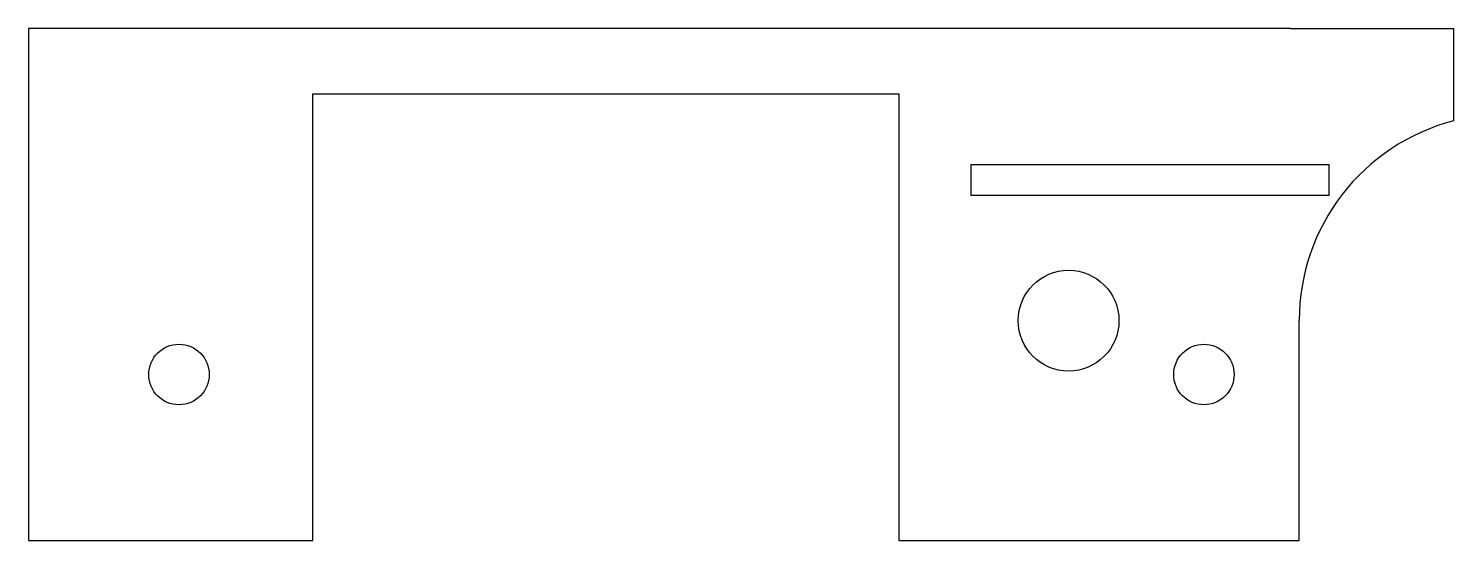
# Model space of a CAD drawing. Extents: x 188.4 to 259.1, y 92.3 to 117.7.
import ezdxf

# ---------------------------------------------------------------- set-up
doc = ezdxf.new("R2010")
doc.units = 0
doc.layers.get('0').update_dxf_attribs({"linetype": 'CONTINUOUS'})

msp = doc.modelspace()

# ---------------------------------------------------------------- linework, layer by layer
at = {"color": 7}
for p, q in [((248.179901, 117.705582), (188.382065, 117.705582)), ((188.382065, 117.705582), (188.382065, 92.294418)), ((202.492935, 114.455582), (231.564484, 114.455582)), ((202.492935, 92.294418), (202.492935, 114.455582)), ((231.564484, 114.455582), (231.564484, 92.294418))]:
    msp.add_line(p, q, dxfattribs=at)
at = {"color": 7, "ltscale": 0.070783}
msp.add_line((251.011215, 117.705582), (248.179901, 117.705582), dxfattribs=at)
at = {"color": 7, "ltscale": 0.20203}
msp.add_line((251.011215, 117.705582), (259.092407, 117.705582), dxfattribs=at)
at = {"color": 7, "ltscale": 0.114579}
msp.add_line((259.092407, 117.705582), (259.092407, 113.122429), dxfattribs=at)
at = {"color": 7, "ltscale": 0.4445}
for p, q in [((235.149872, 110.955582), (252.929871, 110.955582)), ((252.929871, 109.415581), (235.149872, 109.415581))]:
    msp.add_line(p, q, dxfattribs=at)
at = {"color": 7, "ltscale": 0.0385}
for p, q in [((235.149872, 110.955582), (235.149872, 109.415581)), ((252.929871, 109.415581), (252.929871, 110.955582))]:
    msp.add_line(p, q, dxfattribs=at)
at = {"color": 7, "ltscale": 0.272779}
msp.add_line((251.434418, 92.294418), (251.434418, 103.205582), dxfattribs=at)
at = {"color": 7, "ltscale": 0.352772}
msp.add_line((188.382065, 92.294418), (202.492935, 92.294418), dxfattribs=at)
at = {"color": 7, "ltscale": 0.496748}
msp.add_line((231.564484, 92.294418), (251.434418, 92.294418), dxfattribs=at)
at = {"color": 7}
for centre, radius in [((239.992737, 103.205582), 2.5), ((195.848312, 100.532784), 1.5), ((246.706879, 100.532784), 1.5)]:
    msp.add_circle(centre, radius, dxfattribs=at)
msp.add_arc((261.684418, 103.205582), 10.25, 104.648013, 180.000005, dxfattribs=at)

doc.saveas('drawing.dxf')
